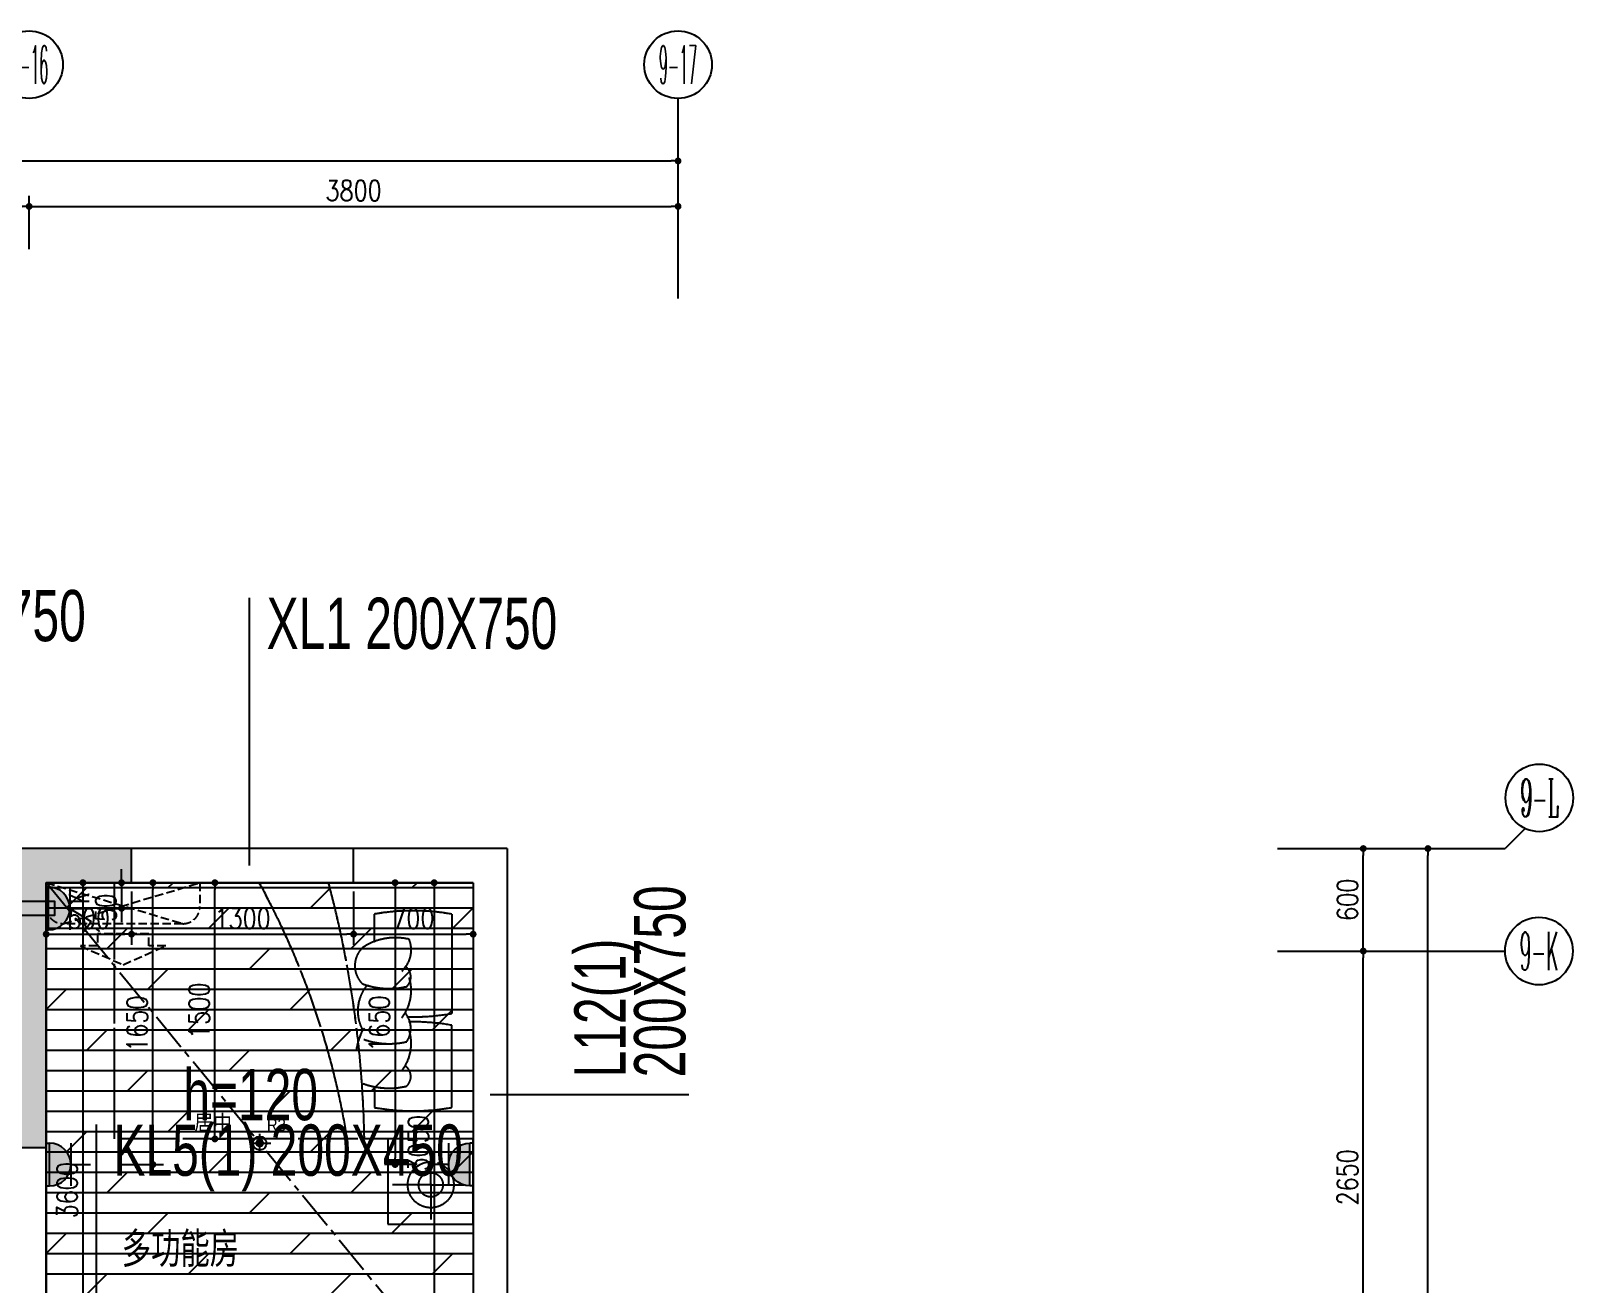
# Model space of a CAD drawing. Header units: inches. Extents: x -2597087 to 134135, y -662679 to 20000.
# Drawn here: x 12580 to 21611, y -10828 to -3490 of the extents above; entities that cross this region are included whole.
import ezdxf
from ezdxf.enums import TextEntityAlignment as Align

# ---------------------------------------------------------------- set-up
doc = ezdxf.new("R2010")
doc.units = ezdxf.units.IN
doc.header["$LTSCALE"] = 100
doc.header["$MEASUREMENT"] = 0
for name, pattern in [('$0$DASH', [0.35, 0.25, -0.1]), ('__DASH', [0.35, 0.25, -0.1]), ('CENTER', [50.8, 31.75, -6.35, 6.35, -6.35]), ('CENTER2', [1.125, 0.75, -0.125, 0.125, -0.125]), ('DASH', [0.35, 0.25, -0.1]), ('DASHDOT2', [12.7, 6.35, -3.175, 0, -3.175]), ('HIDDENX2', [0.75, 0.5, -0.25])]:
    doc.linetypes.add(name, pattern=pattern)
doc.layers.get('0').update_dxf_attribs({"linetype": 'CONTINUOUS'})
doc.layers.get('Defpoints').update_dxf_attribs({"linetype": 'CONTINUOUS'})
for name, color, linetype in [('-04给水图层', 142, 'CENTER'), ('00-墙填充', 8, 'CONTINUOUS'), ('00-墙实线', 6, 'CONTINUOUS'), ('00-板厚度', 7, 'CONTINUOUS'), ('00-梁编号', 2, 'CONTINUOUS'), ('00-梁虚线', 4, 'DASH'), ('Air Conditioner空调机', 147, 'CONTINUOUS'), ('AXIS', 3, 'CONTINUOUS'), ('EQUIP-动力', 3, 'CONTINUOUS'), ('floor', 8, 'CONTINUOUS'), ('PUB_HATCH', 8, 'CONTINUOUS'), ('RC', 1, 'CONTINUOUS'), ('WALL', 7, 'CONTINUOUS'), ('wall-dim', 3, 'CONTINUOUS'), ('WC', 1, 'CONTINUOUS'), ('WINDOW', 4, 'CONTINUOUS'), ('天花开线', 4, 'CONTINUOUS'), ('家具', 1, 'DASH'), ('空调', 8, 'CONTINUOUS')]:
    doc.layers.add(name, color=color, linetype=linetype)
doc.layers.add('AXIS_TEXT', color=7, linetype='CONTINUOUS', lineweight=0)
doc.layers.add('PUB_TEXT', color=2, linetype='CONTINUOUS', lineweight=0)
doc.styles.add('_TCH_AXIS', font='COMPLEX', dxfattribs={"bigfont": 'GBCBIG'})
doc.styles.add('_TCH_LABEL', font='COMPLEX', dxfattribs={"bigfont": 'GBCBIG'})
doc.styles.add('COMPLEX', font='COMPLEX')
doc.styles.add('st', font='', dxfattribs={"width": 0.7})
doc.styles.get("Standard").update_dxf_attribs({"font": 'txt.shx', "width": 0.8, "bigfont": 'GBCBIG.shx'})
doc.styles.add('STYLE1', font='stylu.ttf')
doc.styles.add('宋体', font='', dxfattribs={"width": 0.8})
doc.styles.add('结构海文', font='haiwenrs2015.shx', dxfattribs={"width": 0.7, "bigfont": 'haiwenhz.shx'})
doc.styles.get('st').set_extended_font_data('SimSun')
doc.styles.get('宋体').set_extended_font_data('SimSun')
doc.dimstyles.new('50', dxfattribs={"dimscale": 50, "dimtxt": 2.4, "dimasz": 0.8, "dimexe": 1.25, "dimexo": 0.6, "dimgap": 0.65, "dimtad": 1, "dimdec": 0, "dimdsep": 46, "dimtxsty": 'Standard', "dimblk1": 'DOT', "dimblk2": 'DOT', "dimsah": 1, "dimcen": 2.5, "dimclrd": 3, "dimclre": 3, "dimclrt": 3, "dimadec": 0, "dimazin": 0, "dimtfac": 1, "dimtdec": 0, "dimtix": 1, "dimtmove": 2, "dimatfit": 0, "dimldrblk": 'DOT', "dimfxl": 5, "dimfxlon": 1, "dimarcsym": 0})

# ---------------------------------------------------------------- blocks, each defined once
blk = doc.blocks.new('_Dot')
at = {"color": 0, "linetype": 'ByBlock', "lineweight": -2}
blk.add_line((-0.5, 0), (-1, 0), dxfattribs=at)
at = {"color": 0, "linetype": 'ByBlock', "const_width": 0.5}
blk.add_lwpolyline([(-0.25, 0, 1), (0.25, 0, 1)], format="xyb", close=True, dxfattribs=at)
blk = doc.blocks.new('*D1102')
at = {"layer": 'AXIS', "color": 3, "lineweight": -2, "transparency": 16777216}
for p, q in [((3969.9, -4502), (3969.9, -4189.5)), ((16369.9, -4502), (16369.9, -4189.5)), ((4009.9, -4252), (16329.9, -4252))]:
    blk.add_line(p, q, dxfattribs=at)
at = {"layer": 'Defpoints', "color": 0, "transparency": 16777216}
for p in [(16369.9, -4252), (3969.9, -5056.6), (16369.9, -5056.6)]:
    blk.add_point(p, dxfattribs=at)
at = {"layer": 'AXIS', "color": 3, "lineweight": -2, "transparency": 16777216, "xscale": 40, "yscale": 40, "zscale": 40, "rotation": 180}
blk.add_blockref('_Dot', (3969.9, -4252), dxfattribs=at)
at = {"layer": 'AXIS', "color": 3, "lineweight": -2, "transparency": 16777216, "xscale": 40, "yscale": 40, "zscale": 40}
blk.add_blockref('_Dot', (16369.9, -4252), dxfattribs=at)
at = {"layer": 'AXIS', "color": 3, "transparency": 16777216, "insert": (10169.9, -4159.5), "char_height": 120, "attachment_point": 5}
blk.add_mtext('12400', dxfattribs=at)
blk = doc.blocks.new('*D1105')
at = {"layer": 'AXIS', "color": 3, "lineweight": -2, "transparency": 16777216}
for p, q in [((9769.9, -4767.9), (9769.9, -4455.4)), ((12569.9, -4767.9), (12569.9, -4455.4)), ((9809.9, -4517.9), (12529.9, -4517.9))]:
    blk.add_line(p, q, dxfattribs=at)
at = {"layer": 'Defpoints', "color": 0, "transparency": 16777216}
for p in [(12569.9, -4517.9), (9769.9, -5056.6), (12569.9, -5056.6)]:
    blk.add_point(p, dxfattribs=at)
at = {"layer": 'AXIS', "color": 3, "lineweight": -2, "transparency": 16777216, "xscale": 40, "yscale": 40, "zscale": 40, "rotation": 180}
blk.add_blockref('_Dot', (9769.9, -4517.9), dxfattribs=at)
at = {"layer": 'AXIS', "color": 3, "lineweight": -2, "transparency": 16777216, "xscale": 40, "yscale": 40, "zscale": 40}
blk.add_blockref('_Dot', (12569.9, -4517.9), dxfattribs=at)
at = {"layer": 'AXIS', "color": 3, "transparency": 16777216, "insert": (11169.9, -4425.4), "char_height": 120, "attachment_point": 5}
blk.add_mtext('2800', dxfattribs=at)
blk = doc.blocks.new('*D1106')
at = {"layer": 'AXIS', "color": 3, "lineweight": -2, "transparency": 16777216}
for p, q in [((12569.9, -4767.9), (12569.9, -4455.4)), ((16369.9, -4767.9), (16369.9, -4455.4)), ((12609.9, -4517.9), (16329.9, -4517.9))]:
    blk.add_line(p, q, dxfattribs=at)
at = {"layer": 'Defpoints', "color": 0, "transparency": 16777216}
for p in [(16369.9, -4517.9), (12569.9, -5056.6), (16369.9, -5056.6)]:
    blk.add_point(p, dxfattribs=at)
at = {"layer": 'AXIS', "color": 3, "lineweight": -2, "transparency": 16777216, "xscale": 40, "yscale": 40, "zscale": 40, "rotation": 180}
blk.add_blockref('_Dot', (12569.9, -4517.9), dxfattribs=at)
at = {"layer": 'AXIS', "color": 3, "lineweight": -2, "transparency": 16777216, "xscale": 40, "yscale": 40, "zscale": 40}
blk.add_blockref('_Dot', (16369.9, -4517.9), dxfattribs=at)
at = {"layer": 'AXIS', "color": 3, "transparency": 16777216, "insert": (14469.9, -4425.4), "char_height": 120, "attachment_point": 5}
blk.add_mtext('3800', dxfattribs=at)
blk = doc.blocks.new('*D1107')
at = {"layer": 'AXIS', "color": 3, "lineweight": -2, "transparency": 16777216}
for p, q in [((20510.9, -8277.5), (20823.4, -8277.5)), ((20760.9, -18837.5), (20760.9, -8317.5)), ((20510.9, -18877.5), (20823.4, -18877.5))]:
    blk.add_line(p, q, dxfattribs=at)
at = {"layer": 'Defpoints', "color": 0, "transparency": 16777216}
for p in [(19880.3, -8277.5), (20760.9, -8277.5), (19880.3, -18877.5)]:
    blk.add_point(p, dxfattribs=at)
at = {"layer": 'AXIS', "color": 3, "lineweight": -2, "transparency": 16777216, "xscale": 40, "yscale": 40, "zscale": 40}
for p, rotation in [((20760.9, -8277.5), 90), ((20760.9, -18877.5), 270)]:
    blk.add_blockref('_Dot', p, dxfattribs=dict(at, rotation=rotation))
at = {"layer": 'AXIS', "color": 3, "transparency": 16777216, "insert": (20597.2, -14910.5), "char_height": 120, "attachment_point": 5, "rotation": 90}
blk.add_mtext('10600', dxfattribs=at)
blk = doc.blocks.new('*D1111')
at = {"layer": 'AXIS', "color": 3, "lineweight": -2, "transparency": 16777216}
for p, q in [((20132.2, -8877.5), (20444.7, -8877.5)), ((20382.2, -11487.5), (20382.2, -8917.5)), ((20132.2, -11527.5), (20444.7, -11527.5))]:
    blk.add_line(p, q, dxfattribs=at)
at = {"layer": 'Defpoints', "color": 0, "transparency": 16777216}
for p in [(19880.3, -8877.5), (20382.2, -8877.5), (19880.3, -11527.5)]:
    blk.add_point(p, dxfattribs=at)
at = {"layer": 'AXIS', "color": 3, "lineweight": -2, "transparency": 16777216, "xscale": 40, "yscale": 40, "zscale": 40}
for p, rotation in [((20382.2, -8877.5), 90), ((20382.2, -11527.5), 270)]:
    blk.add_blockref('_Dot', p, dxfattribs=dict(at, rotation=rotation))
at = {"layer": 'AXIS', "color": 3, "transparency": 16777216, "insert": (20289.7, -10202.5), "char_height": 120, "attachment_point": 5, "rotation": 90}
blk.add_mtext('2650', dxfattribs=at)
blk = doc.blocks.new('*D1112')
at = {"layer": 'AXIS', "color": 3, "lineweight": -2, "transparency": 16777216}
for p, q in [((20132.2, -8277.5), (20444.7, -8277.5)), ((20382.2, -8837.5), (20382.2, -8317.5)), ((20132.2, -8877.5), (20444.7, -8877.5))]:
    blk.add_line(p, q, dxfattribs=at)
at = {"layer": 'Defpoints', "color": 0, "transparency": 16777216}
for p in [(19880.3, -8277.5), (20382.2, -8277.5), (19880.3, -8877.5)]:
    blk.add_point(p, dxfattribs=at)
at = {"layer": 'AXIS', "color": 3, "lineweight": -2, "transparency": 16777216, "xscale": 40, "yscale": 40, "zscale": 40}
for p, rotation in [((20382.2, -8277.5), 90), ((20382.2, -8877.5), 270)]:
    blk.add_blockref('_Dot', p, dxfattribs=dict(at, rotation=rotation))
at = {"layer": 'AXIS', "color": 3, "transparency": 16777216, "insert": (20289.7, -8577.5), "char_height": 120, "attachment_point": 5, "rotation": 90}
blk.add_mtext('600', dxfattribs=at)
blk = doc.blocks.new('_AXISO')
blk.add_circle((0, 0), 0.5)
at = {"layer": 'AXIS_TEXT', "style": 'COMPLEX', "width": 1.041667}
blk.add_attdef('A', text='', height=0.56, dxfattribs=at).set_placement((-0.25, -0.28), (0.25, -0.28), align=Align.FIT)
blk = doc.blocks.new('A$C65142D5C')
at = {"layer": '空调', "linetype": 'DASH', "ltscale": 2}
for p, q in [((240, 100), (0, 900)), ((0, 0), (240, 800))]:
    blk.add_line(p, q, dxfattribs=at)
blk.add_lwpolyline([(0, 0), (0, 900), (140, 900, -0.414214), (240, 800), (240, 100, -0.414214), (140, 0)], format="xyb", close=True, dxfattribs=at)
blk.add_lwpolyline([(370, 700), (370, 600), (300, 600), (300, 300), (370, 300), (370, 200), (480, 450)], close=True, dxfattribs=at)
blk = doc.blocks.new('*D425')
at = {"layer": 'Defpoints', "color": 0, "transparency": 16777216}
for p in [(13600.1, -8477.5), (13657.7, -8477.5), (13600.1, -9977.5)]:
    blk.add_point(p, dxfattribs=at)
at = {"layer": 'WC', "color": 3, "lineweight": -2, "transparency": 16777216}
for p, q in [((13630.1, -8477.5), (13720.2, -8477.5)), ((13657.7, -9937.5), (13657.7, -8517.5)), ((13630.1, -9977.5), (13720.2, -9977.5))]:
    blk.add_line(p, q, dxfattribs=at)
at = {"layer": 'WC', "color": 3, "lineweight": -2, "transparency": 16777216, "xscale": 40, "yscale": 40, "zscale": 40}
for p, rotation in [((13657.7, -8477.5), 90), ((13657.7, -9977.5), 270)]:
    blk.add_blockref('_Dot', p, dxfattribs=dict(at, rotation=rotation))
at = {"layer": 'WC', "color": 3, "transparency": 16777216, "insert": (13565.2, -9227.5), "char_height": 120, "attachment_point": 5, "rotation": 90}
blk.add_mtext('1500', dxfattribs=at)
blk = doc.blocks.new('$2134')
h = blk.add_hatch(color=250)
h.dxf.hatch_style = 1
edge = h.paths.add_edge_path()
edge.add_arc((12324.7, 10810.7), 20, 0, 360)
at = {"color": 1}
for p, q in [((12324.7, 10755.7), (12324.7, 10865.7)), ((12269.7, 10810.7), (12389.6, 10810.7))]:
    blk.add_line(p, q, dxfattribs=at)
for radius in [40, 20]:
    blk.add_circle((12324.7, 10810.7), radius, dxfattribs=at)
blk = doc.blocks.new('DREGFDS34DFDFDFFDDFDF')
at = {"layer": 'EQUIP-动力', "color": 8, "linetype": '__DASH', "ltscale": 10}
for p, q in [((41089.3, -9977.5), (41089.3, -8477.5)), ((41089.3, -8477.5), (43189.3, -8477.5)), ((43189.3, -8477.5), (43189.3, -8477.5)), ((43189.3, -8477.5), (43189.3, -9977.5)), ((42610.7, -8822), (42610.7, -8661.6)), ((43064.1, -8661.6), (43064.1, -9242.8)), ((43064.1, -9793.3), (43064.1, -9312.1)), ((42610.7, -9671.7), (42610.7, -9793.3)), ((43189.3, -9977.5), (41089.3, -9977.5)), ((43189.2, -9977.5), (42689.2, -9977.5)), ((42689.2, -9977.5), (42689.2, -10477.4)), ((43189.2, -10477.4), (43189.2, -9977.5)), ((42941, -10245.9), (42941, -10034.9)), ((42948.1, -10245.9), (42716.7, -10245.9)), ((42941, -10245.9), (42941, -10449.2)), ((42948.1, -10245.9), (43135, -10245.9)), ((42689.2, -10477.4), (43189.2, -10477.4))]:
    blk.add_line(p, q, dxfattribs=at)
for radius in [134.6, 71.1]:
    blk.add_circle((42941, -10245.9), radius, dxfattribs=at)
for centre, radius, start, end in [((37845.5, -10722.2), 4666.7, 9.18331, 28.75181), ((36289.8, -10088.7), 6263.5, 1.01797, 14.90698), ((42837.4, -9936.2), 1294.7, 79.91599, 100.08401), ((42733.9, -9144.4), 345.1, 76.44474, 123.89171), ((42656.5, -8870.6), 169.9, 313.0537, 21.31145), ((42643.4, -8963.9), 147.1, 133.92533, 225.28043), ((42747.5, -9029.5), 76.7, 313.37485, 55.07102), ((42747.7, -9227.8), 234.3, 140.21806, 208.29907), ((42697.4, -8653), 444.3, 249.2401, 283.3666), ((42566.5, -9109.1), 260, 322.39244, 17.27926), ((42684, -9329.7), 140.2, 325.94798, 39.99867), ((42837.4, -7968.2), 1294.7, 268.39919, 280.08401), ((42837.4, -10586.8), 1294.7, 79.91599, 91.15253), ((42993.7, -9545.7), 497.3, 155.42424, 169.09024), ((42733.9, -9625.4), 345.1, 121.53335, 123.89171), ((42566.5, -9419.1), 260, 322.39244, 17.27926), ((42697.4, -8975.9), 444.3, 250.53225, 283.3666), ((42747.5, -9612.5), 76.7, 313.37485, 55.07102), ((42697.4, -9236), 444.3, 249.7972, 283.3666), ((42837.4, -8518.7), 1294.7, 259.91599, 280.08401)]:
    blk.add_arc(centre, radius, start, end, dxfattribs=at)
blk = doc.blocks.new('safre2cdas')
at = {"linetype": 'ByBlock', "lineweight": -2}
h = blk.add_hatch(color=0, dxfattribs=at)
edge = h.paths.add_edge_path()
edge.add_ellipse((-141.7, 0), major_axis=(-88.6, 88.6), ratio=1, start_angle=135, end_angle=315, ccw=False)
edge.add_line((-141.7, -125.2), (-141.7, 125.2))
at = {"color": 0, "linetype": 'ByBlock', "lineweight": -2}
for p, q in [((-160.3, 125.2), (-141.7, 125.2)), ((-141.7, 125.2), (-141.7, -125.2)), ((-16.4, -125.2), (-16.4, 125.2)), ((-16.4, 0), (98.6, 0)), ((-160.3, -125.2), (-141.7, -125.2))]:
    blk.add_line(p, q, dxfattribs=at)
at = {"color": 0, "linetype": 'ByBlock', "lineweight": -2, "extrusion": (0, 0, -1)}
blk.add_ellipse((-141.7, 0), major_axis=(88.6, 88.6), ratio=1, start_param=-0.785398, end_param=2.356194, dxfattribs=at)
blk = doc.blocks.new('*D488')
at = {"layer": 'Defpoints', "color": 0, "transparency": 16777216}
for p in [(14892.8, -8477.5), (14712.8, -10127.4), (14872.3, -10127.4)]:
    blk.add_point(p, dxfattribs=at)
at = {"layer": 'EQUIP-动力', "color": 3, "lineweight": -2, "transparency": 16777216}
for p, q in [((14862.8, -8477.5), (14650.3, -8477.5)), ((14712.8, -8517.5), (14712.8, -10087.4)), ((14842.3, -10127.4), (14650.3, -10127.4))]:
    blk.add_line(p, q, dxfattribs=at)
at = {"layer": 'EQUIP-动力', "color": 3, "lineweight": -2, "transparency": 16777216, "xscale": 40, "yscale": 40, "zscale": 40}
for p, rotation in [((14712.8, -8477.5), 90), ((14712.8, -10127.4), 270)]:
    blk.add_blockref('_Dot', p, dxfattribs=dict(at, rotation=rotation))
at = {"layer": 'EQUIP-动力', "color": 3, "transparency": 16777216, "insert": (14620.3, -9302.4), "char_height": 120, "attachment_point": 5, "rotation": 90}
blk.add_mtext('1650', dxfattribs=at)
blk = doc.blocks.new('*D489')
at = {"layer": 'Defpoints', "color": 0, "transparency": 16777216}
for p in [(13058.8, -8477.5), (13294.7, -8477.5), (13058.8, -10127.7)]:
    blk.add_point(p, dxfattribs=at)
at = {"layer": 'EQUIP-动力', "color": 3, "lineweight": -2, "transparency": 16777216}
for p, q in [((13088.8, -8477.5), (13357.2, -8477.5)), ((13294.7, -10087.7), (13294.7, -8517.5)), ((13088.8, -10127.7), (13357.2, -10127.7))]:
    blk.add_line(p, q, dxfattribs=at)
at = {"layer": 'EQUIP-动力', "color": 3, "lineweight": -2, "transparency": 16777216, "xscale": 40, "yscale": 40, "zscale": 40}
for p, rotation in [((13294.7, -8477.5), 90), ((13294.7, -10127.7), 270)]:
    blk.add_blockref('_Dot', p, dxfattribs=dict(at, rotation=rotation))
at = {"layer": 'EQUIP-动力', "color": 3, "transparency": 16777216, "insert": (13202.2, -9302.6), "char_height": 120, "attachment_point": 5, "rotation": 90}
blk.add_mtext('1650', dxfattribs=at)
blk = doc.blocks.new('*D490')
at = {"layer": 'Defpoints', "color": 0, "transparency": 16777216}
for p in [(12941, -8477.5), (12941, -8627.5), (13111.1, -8627.5)]:
    blk.add_point(p, dxfattribs=at)
at = {"layer": 'EQUIP-动力', "color": 3, "lineweight": -2, "transparency": 16777216}
for p, q in [((13111.1, -8437.5), (13111.1, -8397.5)), ((12971, -8477.5), (13173.6, -8477.5)), ((13111.1, -8477.5), (13111.1, -8627.5)), ((12971, -8627.5), (13173.6, -8627.5)), ((13111.1, -8667.5), (13111.1, -8707.5))]:
    blk.add_line(p, q, dxfattribs=at)
at = {"layer": 'EQUIP-动力', "color": 3, "lineweight": -2, "transparency": 16777216, "xscale": 40, "yscale": 40, "zscale": 40}
for p, rotation in [((13111.1, -8477.5), 270), ((13111.1, -8627.5), 90)]:
    blk.add_blockref('_Dot', p, dxfattribs=dict(at, rotation=rotation))
at = {"layer": 'EQUIP-动力', "color": 3, "transparency": 16777216, "insert": (13018.6, -8666), "char_height": 120, "attachment_point": 5, "rotation": 90}
blk.add_mtext('150', dxfattribs=at)
blk = doc.blocks.new('HJ1')
for p, q in [((-338, 478), (-338, 444)), ((-338, 444), (338, 444)), ((338, 478), (338, 444)), ((338, 106), (-338, 106)), ((0, 106), (-209, -232)), ((0, 106), (0, -231)), ((-209, -232), (-371, -123))]:
    blk.add_line(p, q)
blk.add_arc((0, 444), 338, 180, 0)
for points in [[(293, 275), (-293, 275), (338, 444), (-338, 444)], [(169, 152), (-169, 152), (293, 275), (-293, 275)], [(0, 106), (0, 106), (169, 152), (-169, 152)]]:
    blk.add_solid(points)
at = {"style": '_TCH_LABEL', "flags": 9}
blk.add_attdef('A', (0, -231), '', height=0.0135, dxfattribs=at)
blk = doc.blocks.new('h54h5h56j56')
at = {"layer": '-04给水图层', "color": 8, "linetype": '$0$DASH', "ltscale": 5}
for p, q in [((36475.3, 14696.3), (36475.3, 16196.3)), ((36475.3, 16196.3), (38575.2, 16196.3)), ((38575.2, 16196.3), (38575.2, 16196.3)), ((38575.2, 16196.3), (38575.2, 14696.3)), ((37996.7, 15851.7), (37996.7, 16012.1)), ((38450, 16012.1), (38450, 15430.9)), ((38450, 14880.4), (38450, 15361.6)), ((37996.7, 15002), (37996.7, 14880.4)), ((38575.2, 14696.3), (36475.3, 14696.3)), ((38575.1, 14696.3), (38075.1, 14696.3)), ((38075.1, 14696.3), (38075.1, 14196.3)), ((38327, 14427.8), (38327, 14638.9)), ((38575.1, 14196.3), (38575.1, 14696.3)), ((38334.1, 14427.8), (38102.6, 14427.8)), ((38327, 14427.8), (38327, 14224.5)), ((38334.1, 14427.8), (38520.9, 14427.8)), ((38075.1, 14196.3), (38575.1, 14196.3))]:
    blk.add_line(p, q, dxfattribs=at)
for radius in [134.6, 71.1]:
    blk.add_circle((38327, 14427.8), radius, dxfattribs=at)
for centre, radius, start, end in [((33231.4, 13951.5), 4666.7, 9.18331, 28.75181), ((31675.7, 14585), 6263.5, 1.01797, 14.90698), ((38223.4, 14737.5), 1294.7, 79.91599, 100.08401), ((38029.4, 15709.9), 147.1, 133.92533, 225.28043), ((38119.8, 15529.3), 345.1, 76.44474, 123.89171), ((38042.4, 15803.1), 169.9, 313.0537, 21.31145), ((37952.5, 15564.6), 260, 322.39244, 17.27926), ((38133.4, 15644.3), 76.7, 313.37485, 55.07102), ((38133.7, 15445.9), 234.3, 140.21806, 208.29907), ((38083.4, 16020.8), 444.3, 249.2401, 283.3666), ((38069.9, 15344), 140.2, 325.94798, 39.99867), ((38223.4, 16705.6), 1294.7, 268.39919, 280.08401), ((38223.4, 14087), 1294.7, 79.91599, 91.15253), ((38379.6, 15128), 497.3, 155.42424, 169.09024), ((38119.8, 15048.3), 345.1, 121.53335, 123.89171), ((38083.4, 15697.8), 444.3, 250.53225, 283.3666), ((37952.5, 15254.6), 260, 322.39244, 17.27926), ((38133.4, 15061.2), 76.7, 313.37485, 55.07102), ((38083.4, 15437.7), 444.3, 249.7972, 283.3666), ((38223.4, 16155.1), 1294.7, 259.91599, 280.08401)]:
    blk.add_arc(centre, radius, start, end, dxfattribs=at)
blk = doc.blocks.new('*D567')
at = {"layer": 'Defpoints', "color": 0, "transparency": 16777216}
for p in [(12669.9, -8477.5), (13169.9, -8477.5), (13169.9, -8778.9)]:
    blk.add_point(p, dxfattribs=at)
at = {"layer": 'wall-dim', "color": 3, "lineweight": -2, "transparency": 16777216}
for p, q in [((12669.9, -8528.9), (12669.9, -8841.4)), ((13169.9, -8528.9), (13169.9, -8841.4)), ((12709.9, -8778.9), (13129.9, -8778.9))]:
    blk.add_line(p, q, dxfattribs=at)
at = {"layer": 'wall-dim', "color": 3, "lineweight": -2, "transparency": 16777216, "xscale": 40, "yscale": 40, "zscale": 40, "rotation": 180}
blk.add_blockref('_Dot', (12669.9, -8778.9), dxfattribs=at)
at = {"layer": 'wall-dim', "color": 3, "lineweight": -2, "transparency": 16777216, "xscale": 40, "yscale": 40, "zscale": 40}
blk.add_blockref('_Dot', (13169.9, -8778.9), dxfattribs=at)
at = {"layer": 'wall-dim', "color": 3, "transparency": 16777216, "insert": (12919.9, -8686.4), "char_height": 120, "attachment_point": 5}
blk.add_mtext('500', dxfattribs=at)
blk = doc.blocks.new('*D568')
at = {"layer": 'Defpoints', "color": 0, "transparency": 16777216}
for p in [(13169.9, -8477.5), (14469.9, -8477.5), (14469.9, -8778.9)]:
    blk.add_point(p, dxfattribs=at)
at = {"layer": 'wall-dim', "color": 3, "lineweight": -2, "transparency": 16777216}
for p, q in [((13169.9, -8528.9), (13169.9, -8841.4)), ((14469.9, -8528.9), (14469.9, -8841.4)), ((13209.9, -8778.9), (14429.9, -8778.9))]:
    blk.add_line(p, q, dxfattribs=at)
at = {"layer": 'wall-dim', "color": 3, "lineweight": -2, "transparency": 16777216, "xscale": 40, "yscale": 40, "zscale": 40, "rotation": 180}
blk.add_blockref('_Dot', (13169.9, -8778.9), dxfattribs=at)
at = {"layer": 'wall-dim', "color": 3, "lineweight": -2, "transparency": 16777216, "xscale": 40, "yscale": 40, "zscale": 40}
blk.add_blockref('_Dot', (14469.9, -8778.9), dxfattribs=at)
at = {"layer": 'wall-dim', "color": 3, "transparency": 16777216, "insert": (13819.9, -8686.4), "char_height": 120, "attachment_point": 5}
blk.add_mtext('1300', dxfattribs=at)
blk = doc.blocks.new('*D569')
at = {"layer": 'Defpoints', "color": 0, "transparency": 16777216}
for p in [(14469.9, -8477.5), (15169.9, -8477.5), (15169.9, -8778.9)]:
    blk.add_point(p, dxfattribs=at)
at = {"layer": 'wall-dim', "color": 3, "lineweight": -2, "transparency": 16777216}
for p, q in [((14469.9, -8528.9), (14469.9, -8841.4)), ((15169.9, -8528.9), (15169.9, -8841.4)), ((14509.9, -8778.9), (15129.9, -8778.9))]:
    blk.add_line(p, q, dxfattribs=at)
at = {"layer": 'wall-dim', "color": 3, "lineweight": -2, "transparency": 16777216, "xscale": 40, "yscale": 40, "zscale": 40, "rotation": 180}
blk.add_blockref('_Dot', (14469.9, -8778.9), dxfattribs=at)
at = {"layer": 'wall-dim', "color": 3, "lineweight": -2, "transparency": 16777216, "xscale": 40, "yscale": 40, "zscale": 40}
blk.add_blockref('_Dot', (15169.9, -8778.9), dxfattribs=at)
at = {"layer": 'wall-dim', "color": 3, "transparency": 16777216, "insert": (14819.9, -8686.4), "char_height": 120, "attachment_point": 5}
blk.add_mtext('700', dxfattribs=at)
blk = doc.blocks.new('*D570')
at = {"layer": 'Defpoints', "color": 0, "transparency": 16777216}
for p in [(15169.9, -8477.5), (14941.5, -11527.5), (15169.9, -11527.5)]:
    blk.add_point(p, dxfattribs=at)
at = {"layer": 'wall-dim', "color": 3, "lineweight": -2, "transparency": 16777216}
for p, q in [((15139.9, -8477.5), (14879, -8477.5)), ((14941.5, -8517.5), (14941.5, -11487.5)), ((15139.9, -11527.5), (14879, -11527.5))]:
    blk.add_line(p, q, dxfattribs=at)
at = {"layer": 'wall-dim', "color": 3, "lineweight": -2, "transparency": 16777216, "xscale": 40, "yscale": 40, "zscale": 40}
for p, rotation in [((14941.5, -8477.5), 90), ((14941.5, -11527.5), 270)]:
    blk.add_blockref('_Dot', p, dxfattribs=dict(at, rotation=rotation))
at = {"layer": 'wall-dim', "color": 3, "transparency": 16777216, "insert": (14849, -10002.5), "char_height": 120, "attachment_point": 5, "rotation": 90}
blk.add_mtext('3050', dxfattribs=at)
blk = doc.blocks.new('*D572')
at = {"layer": 'Defpoints', "color": 0, "transparency": 16777216}
for p in [(12669.9, -8477.5), (12669.9, -12077.5), (12884.9, -12077.5)]:
    blk.add_point(p, dxfattribs=at)
at = {"layer": 'wall-dim', "color": 3, "lineweight": -2, "transparency": 16777216}
for p, q in [((12699.9, -8477.5), (12947.4, -8477.5)), ((12884.9, -8517.5), (12884.9, -12037.5)), ((12699.9, -12077.5), (12947.4, -12077.5))]:
    blk.add_line(p, q, dxfattribs=at)
at = {"layer": 'wall-dim', "color": 3, "lineweight": -2, "transparency": 16777216, "xscale": 40, "yscale": 40, "zscale": 40}
for p, rotation in [((12884.9, -8477.5), 90), ((12884.9, -12077.5), 270)]:
    blk.add_blockref('_Dot', p, dxfattribs=dict(at, rotation=rotation))
at = {"layer": 'wall-dim', "color": 3, "transparency": 16777216, "insert": (12792.4, -10277.5), "char_height": 120, "attachment_point": 5, "rotation": 90}
blk.add_mtext('3600', dxfattribs=at)
blk = doc.blocks.new('GTDEHD')
at = {"layer": '00-墙填充', "color": 8}
for points in [[(109610.8, -16781.4), (109610.8, -16981.4), (108910.8, -16781.4), (109110.8, -16981.4)], [(108910.8, -18531.4), (109110.8, -18531.4), (108910.8, -16781.4), (109110.8, -16981.4)], [(108910.8, -18531.4), (109110.8, -18531.4), (108910.8, -18531.4), (109110.8, -18531.4)], [(108910.8, -18531.4), (109110.8, -18531.4), (108910.8, -18531.4), (109110.8, -18531.4)]]:
    blk.add_solid(points, dxfattribs=at)
at = {"layer": '00-墙实线', "color": 8}
for p, q in [((109610.8, -16781.4), (108910.8, -16781.4)), ((109610.8, -16981.4), (109610.8, -16781.4)), ((109110.8, -18531.4), (109110.8, -16981.4)), ((109110.8, -16981.4), (109610.8, -16981.4)), ((108910.8, -18531.4), (109110.8, -18531.4))]:
    blk.add_line(p, q, dxfattribs=at)
at = {"layer": '00-梁编号', "color": 8}
for p, q in [((110301.4, -16881.4), (110301.4, -15312.7)), ((111710.8, -18220.9), (112872.8, -18220.9)), ((109404.7, -20131.4), (109404.7, -18397))]:
    blk.add_line(p, q, dxfattribs=at)
at = {"layer": '00-梁虚线', "color": 8, "ltscale": 10}
for p, q in [((109610.8, -16981.4), (111610.8, -16981.4)), ((111610.8, -16981.4), (111610.8, -20031.4)), ((109110.8, -18531.4), (109110.8, -20031.4))]:
    blk.add_line(p, q, dxfattribs=at)
at = {"layer": '00-板厚度', "color": 8, "style": '结构海文', "width": 0.7}
blk.add_text('h=120', height=300, dxfattribs=at).set_placement((110308, -18215.7), align=Align.MIDDLE)
at = {"layer": '00-梁编号', "color": 8, "style": '结构海文', "width": 0.7}
for s, p in [('KL3(2) 200X750', (107297.4, -15567.5)), ('XL1 200X750', (110401.4, -15612.7)), ('KL5(1) 200X450', (109504.7, -18697))]:
    blk.add_text(s, height=300, dxfattribs=at).set_placement(p)
for s, p in [('200X750', (112853.4, -18120.9)), ('L12(1) ', (112503.4, -18120.9))]:
    blk.add_text(s, height=300, rotation=90, dxfattribs=at).set_placement(p)
blk = doc.blocks.new('DFG44EWDSDFG')
at = {"layer": 'PUB_HATCH'}
blk.add_hatch(color=6, dxfattribs=at).paths.add_polyline_path([(12469.9, -10027.5), (12669.9, -10027.5), (12669.9, -8477.5), (13169.9, -8477.5), (13169.9, -8277.5), (12469.9, -8277.5)])
at = {"layer": 'Air Conditioner空调机'}
blk.add_lwpolyline([(12417.2, -8667.5), (12719.9, -8667.5), (12719.9, -8587.5), (12417.2, -8587.5)], close=True, dxfattribs=at)
at = {"layer": 'AXIS'}
for p, q in [((16369.9, -5056.6), (16369.9, -3886)), ((21330, -8160.3), (21212.9, -8277.5)), ((19880.3, -8277.5), (21212.9, -8277.5)), ((19880.3, -8877.5), (21212.9, -8877.5))]:
    blk.add_line(p, q, dxfattribs=at)
at = {"layer": 'WALL', "color": 7}
for p, q in [((13169.9, -8277.5), (12469.9, -8277.5)), ((13169.9, -8477.5), (13169.9, -8277.5)), ((12669.9, -10027.5), (12669.9, -8477.5)), ((12669.9, -8477.5), (13169.9, -8477.5)), ((12469.9, -10027.5), (12669.9, -10027.5))]:
    blk.add_line(p, q, dxfattribs=at)
at = {"layer": 'WALL'}
for p, q in [((13169.9, -8277.5), (12569.9, -8277.5)), ((13169.9, -8477.5), (13169.9, -8277.5)), ((15369.9, -8277.5), (14469.9, -8277.5)), ((14469.9, -8477.5), (14469.9, -8277.5)), ((15369.9, -8277.5), (15369.9, -11527.5)), ((12669.9, -8477.5), (12669.9, -8977.5)), ((13169.9, -8477.5), (12669.9, -8477.5)), ((15169.9, -8477.5), (14469.9, -8477.5)), ((15169.9, -8477.5), (15169.9, -11527.5)), ((12669.9, -8977.5), (12669.9, -12077.5))]:
    blk.add_line(p, q, dxfattribs=at)
at = {"layer": 'WINDOW'}
for points in [[(14469.9, -8277.5), (13169.9, -8277.5)], [(14469.9, -8477.5), (13169.9, -8477.5)]]:
    blk.add_lwpolyline(points, dxfattribs=at)
at = {"layer": 'AXIS', "linetype": 'ByBlock'}
ref = blk.add_blockref('_AXISO', (12569.9, -3688.1), dxfattribs=dict(at, xscale=395.7915966255836, yscale=395.7915966255836, zscale=395.7915966255836, rotation=180))
ref.add_attrib('A', '9-16', dxfattribs={"layer": 'AXIS_TEXT', "color": 1, "linetype": 'ByBlock', "height": 223.89, "style": '_TCH_AXIS', "width": 0.28}).set_placement((12458, -3800.1), (12681.9, -3800.1), align=Align.FIT)
ref = blk.add_blockref('_AXISO', (16369.9, -3688.1), dxfattribs=dict(at, xscale=395.7915966255836, yscale=395.7915966255836, zscale=395.7915966255836, rotation=180))
ref.add_attrib('A', '9-17', dxfattribs={"layer": 'AXIS_TEXT', "color": 1, "linetype": 'ByBlock', "height": 223.89, "style": '_TCH_AXIS', "width": 0.28}).set_placement((16258, -3800.1), (16481.9, -3800.1), align=Align.FIT)
ref = blk.add_blockref('_AXISO', (21413.3, -7980.8), dxfattribs=dict(at, xscale=395.7915966255836, yscale=395.7915966255836, zscale=395.7915966255836, rotation=180))
ref.add_attrib('A', '9-L', dxfattribs={"layer": 'AXIS_TEXT', "color": 1, "linetype": 'ByBlock', "height": 223.89, "style": '_TCH_AXIS', "width": 0.344262}).set_placement((21301.3, -8092.7), (21525.2, -8092.7), align=Align.FIT)
ref = blk.add_blockref('_AXISO', (21410.8, -8877.5), dxfattribs=dict(at, xscale=395.7915966255836, yscale=395.7915966255836, zscale=395.7915966255836, rotation=180))
ref.add_attrib('A', '9-K', dxfattribs={"layer": 'AXIS_TEXT', "color": 1, "linetype": 'ByBlock', "height": 223.89, "style": '_TCH_AXIS', "width": 0.323077}).set_placement((21298.8, -8989.4), (21522.7, -8989.4), align=Align.FIT)
at = {"layer": '空调', "rotation": 269.9999999066185}
blk.add_blockref('A$C65142D5C', (12669.9, -8477.5), dxfattribs=at)
at = {"layer": 'AXIS'}
for p1, p2, distance, picture, middle in [((3969.9, -5056.6), (16369.9, -5056.6), 804.7, '*D1102', (10169.9, -4159.5)), ((9769.9, -5056.6), (12569.9, -5056.6), 538.7, '*D1105', (11169.9, -4425.4)), ((12569.9, -5056.6), (16369.9, -5056.6), 538.7, '*D1106', (14469.9, -4425.4)), ((19880.3, -8877.5), (19880.3, -8277.5), -502, '*D1112', (20289.7, -8577.5)), ((19880.3, -11527.5), (19880.3, -8877.5), -502, '*D1111', (20289.7, -10202.5))]:
    dim = blk.add_aligned_dim(p1=p1, p2=p2, distance=distance, dimstyle='50', override={"dimarcsym": 2}, dxfattribs=at)
    dim.commit()
    dim.dimension.update_dxf_attribs({"geometry": picture, "text_midpoint": middle})
dim = blk.add_linear_dim(base=(20760.9, -8277.5), p1=(19880.3, -18877.5), p2=(19880.3, -8277.5), angle=90, dimstyle='50', override={"dimarcsym": 2}, dxfattribs=at)
dim.commit()
dim.dimension.update_dxf_attribs({"geometry": '*D1107', "text_midpoint": (20597.2, -14910.5), "dimtype": 129})

msp = doc.modelspace()

# ---------------------------------------------------------------- hatches: boundary and pattern name
at = {"layer": 'floor'}
h = msp.add_hatch(dxfattribs=at)
h.set_pattern_fill('DOLMIT', color=256, scale=150, style=0)
h.set_pattern_definition([(0, (12669.92, -12077.45), (3e-14, 119.0613), []), (45, (12669.9, -12077.45), (-238.122, 238.122), [168.378, -336.756])])
h.paths.add_polyline_path([(12669.915, -8477.452), (15169.915, -8477.452), (15169.915, -11527.452), (13669.915, -11527.452), (13669.915, -12077.452), (12669.915, -12077.452)])

# ---------------------------------------------------------------- linework, layer by layer
at = {"layer": 'RC', "color": 1}
msp.add_lwpolyline([(15169.915, -8477.452), (15169.915, -11527.452), (13669.915, -11527.452), (13669.915, -12077.452), (12669.915, -12077.452), (12669.915, -8477.452)], close=True, dxfattribs=at)
at = {"layer": '天花开线', "linetype": 'CENTER2', "ltscale": 3}
msp.add_line((15169.915, -11527.452), (12669.915, -8477.452), dxfattribs=at)
at = {"layer": '家具', "color": 2, "linetype": 'HIDDENX2'}
for p, q in [((15169.915, -9977.452), (14669.915, -9977.452)), ((15169.915, -10477.415), (15169.915, -9977.452)), ((14669.915, -10477.415), (15169.915, -10477.415))]:
    msp.add_line(p, q, dxfattribs=at)
at = {"layer": '家具', "color": 8, "linetype": 'HIDDENX2'}
for p, q in [((14921.774, -10245.934), (14921.774, -10034.851)), ((14928.876, -10245.934), (14697.436, -10245.934)), ((14921.774, -10245.934), (14921.774, -10449.187)), ((14928.876, -10245.934), (15115.736, -10245.934))]:
    msp.add_line(p, q, dxfattribs=at)
at = {"layer": '家具', "color": 2, "linetype": 'HIDDENX2'}
msp.add_lwpolyline([(15169.993, -8477.452), (15169.993, -8477.452), (15169.993, -9977.452), (13070.073, -9977.452), (13070.073, -8477.452)], close=True, dxfattribs=at)
at = {"layer": '家具', "color": 8, "linetype": 'HIDDENX2'}
for points in [[(14591.455, -8821.984), (14591.455, -8661.577, -0.08822747), (15044.829, -8661.577), (15044.829, -9242.826, -0.0510289), (14781.974, -9262.321)], [(14780.843, -9085.192, -0.15001535), (14520.669, -9068.383, -0.42115785), (14522.128, -8857.915)], [(14591.455, -9671.726), (14591.455, -9793.328, 0.08822747), (15044.829, -9793.328), (15044.829, -9312.078, 0.04906799), (14792.101, -9292.34, 0.04906799)], [(14486.063, -9451.614, -0.05969993), (14522.128, -9338.898)], [(14780.843, -9408.176, -0.14425519), (14530.077, -9394.812)], [(14780.843, -9668.23, -0.14753074), (14524.715, -9652.932)]]:
    msp.add_lwpolyline(points, format="xyb", dxfattribs=at)
at = {"layer": '家具', "color": 2, "linetype": 'HIDDENX2'}
msp.add_lwpolyline([(14669.915, -9977.452), (14669.915, -10477.415)], dxfattribs=at)
at = {"layer": '家具', "linetype": 'HIDDENX2'}
msp.add_circle((14921.774, -10245.934), 134.605, dxfattribs=at)
at = {"layer": '家具', "color": 8, "linetype": 'HIDDENX2'}
msp.add_circle((14921.774, -10245.934), 71.116, dxfattribs=at)
at = {"layer": '家具', "linetype": 'HIDDENX2'}
for centre, radius, start, end in [((9826.198, -10722.235), 4666.749, 9.1833087, 28.7518149), ((8270.497, -10088.729), 6263.454, 1.01797, 14.9069776)]:
    msp.add_arc(centre, radius, start, end, dxfattribs=at)
at = {"layer": '家具', "color": 8, "linetype": 'HIDDENX2'}
for centre, radius, start, end in [((14714.581, -9144.406), 345.131, 76.4447401, 123.8917127), ((14637.227, -8870.623), 169.862, 313.0536963, 21.3114483), ((14728.182, -9029.456), 76.68, 313.3748511, 55.0710198), ((14728.464, -9227.802), 234.344, 140.2180616, 208.2990714), ((14547.248, -9109.087), 259.959, 322.3924359, 17.2792616), ((14664.695, -9329.68), 140.185, 325.9479797, 39.9986691), ((14714.581, -9625.389), 345.131, 121.5333521, 123.8917127), ((14547.248, -9419.141), 259.959, 322.3924359, 17.2792616), ((14728.182, -9612.493), 76.68, 313.3748511, 55.0710198)]:
    msp.add_arc(centre, radius, start, end, dxfattribs=at)

# ---------------------------------------------------------------- block references
at = {"layer": '-04给水图层'}
msp.add_blockref('h54h5h56j56', (-23405.213, -24673.725), dxfattribs=at)
msp.add_blockref('DFG44EWDSDFG', (0, 0))
at = {"layer": '00-梁虚线'}
msp.add_blockref('GTDEHD', (-96440.852, 8503.907), dxfattribs=at)
at = {"layer": 'EQUIP-动力', "color": 2}
msp.add_blockref('DREGFDS34DFDFDFFDDFDF', (-28019.272, 0), dxfattribs=at)
at = {"layer": 'EQUIP-动力', "color": 5}
ref = msp.add_blockref('HJ1', (12847.192, -8627.899), dxfattribs=dict(at, xscale=0.3708590045571327, yscale=0.3708590045571327, zscale=0.3708590045571327, rotation=90.00000000000001))
ref.add_attrib('K', 'K', dxfattribs={"height": 120, "rotation": 90, "style": '宋体', "width": 0.796875}).set_placement((12958.199, -8569.19), align=Align.BOTTOM_CENTER)
at = {"layer": 'EQUIP-动力', "xscale": -1, "rotation": 180}
msp.add_blockref('safre2cdas', (12830.187, -10127.706), dxfattribs=at)
at = {"layer": 'EQUIP-动力', "rotation": 180}
msp.add_blockref('safre2cdas', (15009.721, -10127.446), dxfattribs=at)
at = {"layer": 'RC'}
msp.add_blockref('$2134', (1595.254, -20813.103), dxfattribs=at)

# ---------------------------------------------------------------- texts
at = {"layer": 'PUB_TEXT', "linetype": 'ByBlock', "style": 'st', "width": 0.7}
msp.add_text('多功能房', height=180, dxfattribs=at).set_placement((13111.809, -10707.536))
at = {"layer": 'RC', "color": 4, "linetype": 'DASHDOT2', "ltscale": 0.1, "style": 'STYLE1', "width": 0.9}
msp.add_text('R3', height=72, dxfattribs=at).set_placement((13962.385, -9932.29))
at = {"layer": '天花开线', "linetype": 'DASHDOT2', "ltscale": 0.1, "style": 'STYLE1', "width": 0.9}
msp.add_text('居中', height=90, dxfattribs=at).set_placement((13536.521, -9926.481))

# ---------------------------------------------------------------- dimensions: what is measured, and where the dimension line sits
at = {"layer": 'EQUIP-动力'}
dim = msp.add_linear_dim(base=(13111.077, -8627.452), p1=(12941.021, -8477.452), p2=(12941.021, -8627.452), angle=270, dimstyle='50', dxfattribs=at)
dim.commit()
dim.dimension.update_dxf_attribs({"geometry": '*D490', "text_midpoint": (13018.577, -8666.014), "dimtype": 160})
at = {"layer": 'EQUIP-动力', "color": 2}
dim = msp.add_linear_dim(base=(13294.73, -8477.452), p1=(13058.804, -10127.706), p2=(13058.804, -8477.452), angle=90, dimstyle='50', dxfattribs=at)
dim.commit()
dim.dimension.update_dxf_attribs({"geometry": '*D489', "text_midpoint": (13202.23, -9302.579)})
at = {"layer": 'EQUIP-动力'}
dim = msp.add_linear_dim(base=(14712.843, -10127.406), p1=(14892.825, -8477.452), p2=(14872.334, -10127.406), angle=90, dimstyle='50', dxfattribs=at)
dim.commit()
dim.dimension.update_dxf_attribs({"geometry": '*D488', "text_midpoint": (14620.343, -9302.429)})
at = {"layer": 'wall-dim'}
for base, p1, p2, picture, middle in [((13169.915, -8778.86), (12669.915, -8477.452), (13169.915, -8477.452), '*D567', (12919.915, -8686.36)), ((14469.915, -8778.86), (13169.915, -8477.452), (14469.915, -8477.452), '*D568', (13819.915, -8686.36)), ((15169.915, -8778.86), (14469.915, -8477.452), (15169.915, -8477.452), '*D569', (14819.915, -8686.36))]:
    dim = msp.add_linear_dim(base=base, p1=p1, p2=p2, dimstyle='50', override={"dimarcsym": 2}, dxfattribs=at)
    dim.commit()
    dim.dimension.update_dxf_attribs({"geometry": picture, "text_midpoint": middle})
for base, p1, p2, picture, middle in [((12884.877, -12077.452), (12669.915, -8477.452), (12669.915, -12077.452), '*D572', (12792.377, -10277.452)), ((14941.48, -11527.452), (15169.915, -8477.452), (15169.915, -11527.452), '*D570', (14848.98, -10002.452))]:
    dim = msp.add_linear_dim(base=base, p1=p1, p2=p2, angle=90, dimstyle='50', override={"dimarcsym": 2}, dxfattribs=at)
    dim.commit()
    dim.dimension.update_dxf_attribs({"geometry": picture, "text_midpoint": middle})
at = {"layer": 'WC'}
dim = msp.add_linear_dim(base=(13657.722, -8477.452), p1=(13600.139, -9977.452), p2=(13600.139, -8477.452), angle=90, dimstyle='50', dxfattribs=at)
dim.commit()
dim.dimension.update_dxf_attribs({"geometry": '*D425', "text_midpoint": (13565.222, -9227.452)})

doc.saveas('drawing.dxf')
